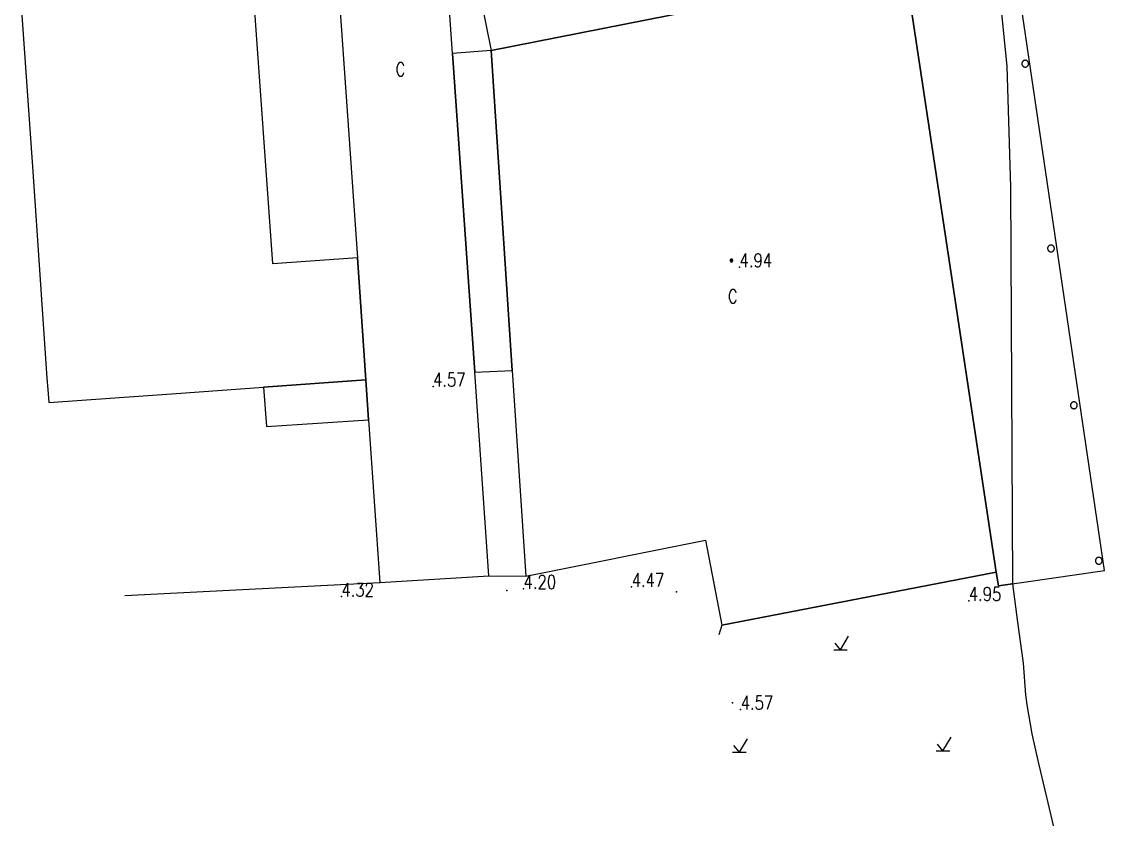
# Model space of a CAD drawing. Extents: x 500064 to 501389, y 2542464 to 2545400.
# Drawn here: x 500798.7 to 500878.5, y 2542543.5 to 2542602.3 of the extents above; entities that cross this region are included whole.
import ezdxf

# ---------------------------------------------------------------- set-up
doc = ezdxf.new("R2010")
doc.units = 0
doc.header["$LTSCALE"] = 0.5
doc.linetypes.add('CENTER', pattern=[50.8, 31.75, -6.35, 6.35, -6.35])
doc.layers.add('地形图', color=8, linetype='CONTINUOUS')
doc.styles.add('HZ', font='romans.shx', dxfattribs={"width": 0.8, "bigfont": 'hztxt.shx'})

msp = doc.modelspace()

# ---------------------------------------------------------------- linework, layer by layer
at = {"layer": '地形图'}
for points in [[(500857.995, 2542619.117), (500859.31, 2542610.618), (500859.467, 2542609.607), (500863.225, 2542610.458), (500870.574, 2542561.727), (500870.728, 2542560.707), (500878.535, 2542561.858), (500869.544, 2542622.874), (500861.587, 2542621.698), (500861.866, 2542619.721)], [(500821.292, 2542616.327), (500823.482, 2542584.888), (500824.108, 2542575.907), (500824.314, 2542572.949), (500825.149, 2542560.957), (500833.176, 2542561.457), (500832.131, 2542576.466), (500830.494, 2542599.957), (500829.309, 2542616.97)], [(500859.467, 2542609.607), (500857.106, 2542609.072), (500857.902, 2542605.05), (500833.336, 2542600.185), (500834.894, 2542576.599), (500835.896, 2542561.437), (500849.135, 2542564.081), (500850.354, 2542557.831), (500870.574, 2542561.727), (500863.225, 2542610.458)], [(500857.106, 2542609.072), (500832.54, 2542604.207), (500833.336, 2542600.185), (500857.902, 2542605.05)], [(500799.554, 2542591.257), (500799.565, 2542591.258), (500800.602, 2542576.015), (500800.66, 2542575.178), (500800.732, 2542574.225), (500810.12, 2542574.9), (500816.566, 2542575.364), (500824.108, 2542575.907), (500823.482, 2542584.888), (500817.262, 2542584.463), (500815.82, 2542604.472), (500798.74, 2542603.113)], [(500830.494, 2542599.957), (500832.131, 2542576.466), (500834.894, 2542576.599), (500833.336, 2542600.185)], [(500824.108, 2542575.907), (500816.566, 2542575.364), (500816.79, 2542572.457), (500824.314, 2542572.949)]]:
    msp.add_lwpolyline(points, close=True, dxfattribs=at)
for points in [[(500869.334, 2542618.911), (500871.343, 2542599.023), (500871.624, 2542590.111), (500871.754, 2542560.858), (500872.14, 2542558.052), (500872.552, 2542555.03), (500872.724, 2542552.683), (500872.812, 2542551.958), (500873.196, 2542549.814), (500873.677, 2542547.63), (500874.27, 2542545.154), (500874.781, 2542542.956)], [(500872.704, 2542598.953), (500872.719, 2542598.953), (500872.735, 2542598.955), (500872.751, 2542598.957), (500872.766, 2542598.961), (500872.781, 2542598.965), (500872.796, 2542598.97), (500872.81, 2542598.976), (500872.824, 2542598.984), (500872.838, 2542598.992), (500872.851, 2542599), (500872.863, 2542599.01), (500872.875, 2542599.02), (500872.886, 2542599.032), (500872.896, 2542599.043), (500872.906, 2542599.056), (500872.915, 2542599.069), (500872.923, 2542599.082), (500872.93, 2542599.096), (500872.936, 2542599.111), (500872.941, 2542599.125), (500872.946, 2542599.141), (500872.949, 2542599.156), (500872.952, 2542599.171), (500872.953, 2542599.187), (500872.954, 2542599.203), (500872.953, 2542599.218), (500872.952, 2542599.234), (500872.949, 2542599.249), (500872.946, 2542599.265), (500872.941, 2542599.28), (500872.936, 2542599.295), (500872.93, 2542599.309), (500872.923, 2542599.323), (500872.915, 2542599.337), (500872.906, 2542599.35), (500872.896, 2542599.362), (500872.886, 2542599.374), (500872.875, 2542599.385), (500872.863, 2542599.395), (500872.851, 2542599.405), (500872.838, 2542599.414), (500872.824, 2542599.422), (500872.81, 2542599.429), (500872.796, 2542599.435), (500872.781, 2542599.44), (500872.766, 2542599.445), (500872.751, 2542599.448), (500872.735, 2542599.451), (500872.719, 2542599.452), (500872.704, 2542599.453), (500872.688, 2542599.452), (500872.672, 2542599.451), (500872.657, 2542599.448), (500872.641, 2542599.445), (500872.626, 2542599.44), (500872.612, 2542599.435), (500872.597, 2542599.429), (500872.583, 2542599.422), (500872.57, 2542599.414), (500872.557, 2542599.405), (500872.544, 2542599.395), (500872.532, 2542599.385), (500872.521, 2542599.374), (500872.511, 2542599.362), (500872.501, 2542599.35), (500872.493, 2542599.337), (500872.485, 2542599.323), (500872.477, 2542599.309), (500872.471, 2542599.295), (500872.466, 2542599.28), (500872.461, 2542599.265), (500872.458, 2542599.249), (500872.456, 2542599.234), (500872.454, 2542599.218), (500872.454, 2542599.203), (500872.454, 2542599.187), (500872.456, 2542599.171), (500872.458, 2542599.156), (500872.461, 2542599.141), (500872.466, 2542599.125), (500872.471, 2542599.111), (500872.477, 2542599.096), (500872.485, 2542599.082), (500872.493, 2542599.069), (500872.501, 2542599.056), (500872.511, 2542599.043), (500872.521, 2542599.032), (500872.532, 2542599.02), (500872.544, 2542599.01), (500872.557, 2542599), (500872.57, 2542598.992), (500872.583, 2542598.984), (500872.597, 2542598.976), (500872.612, 2542598.97), (500872.626, 2542598.965), (500872.641, 2542598.961), (500872.657, 2542598.957), (500872.672, 2542598.955), (500872.688, 2542598.953), (500872.704, 2542598.953)], [(500874.603, 2542585.334), (500874.619, 2542585.334), (500874.634, 2542585.336), (500874.65, 2542585.338), (500874.665, 2542585.342), (500874.68, 2542585.346), (500874.695, 2542585.352), (500874.709, 2542585.358), (500874.723, 2542585.365), (500874.737, 2542585.373), (500874.75, 2542585.382), (500874.762, 2542585.391), (500874.774, 2542585.402), (500874.785, 2542585.413), (500874.796, 2542585.425), (500874.805, 2542585.437), (500874.814, 2542585.45), (500874.822, 2542585.464), (500874.829, 2542585.478), (500874.835, 2542585.492), (500874.841, 2542585.507), (500874.845, 2542585.522), (500874.849, 2542585.537), (500874.851, 2542585.553), (500874.852, 2542585.568), (500874.853, 2542585.584), (500874.852, 2542585.6), (500874.851, 2542585.615), (500874.849, 2542585.631), (500874.845, 2542585.646), (500874.841, 2542585.661), (500874.835, 2542585.676), (500874.829, 2542585.69), (500874.822, 2542585.704), (500874.814, 2542585.718), (500874.805, 2542585.731), (500874.796, 2542585.743), (500874.785, 2542585.755), (500874.774, 2542585.766), (500874.762, 2542585.777), (500874.75, 2542585.786), (500874.737, 2542585.795), (500874.723, 2542585.803), (500874.709, 2542585.81), (500874.695, 2542585.816), (500874.68, 2542585.822), (500874.665, 2542585.826), (500874.65, 2542585.83), (500874.634, 2542585.832), (500874.619, 2542585.833), (500874.603, 2542585.834), (500874.587, 2542585.833), (500874.572, 2542585.832), (500874.556, 2542585.83), (500874.541, 2542585.826), (500874.526, 2542585.822), (500874.511, 2542585.816), (500874.496, 2542585.81), (500874.483, 2542585.803), (500874.469, 2542585.795), (500874.456, 2542585.786), (500874.444, 2542585.777), (500874.432, 2542585.766), (500874.421, 2542585.755), (500874.41, 2542585.743), (500874.401, 2542585.731), (500874.392, 2542585.718), (500874.384, 2542585.704), (500874.377, 2542585.69), (500874.371, 2542585.676), (500874.365, 2542585.661), (500874.361, 2542585.646), (500874.357, 2542585.631), (500874.355, 2542585.615), (500874.353, 2542585.6), (500874.353, 2542585.584), (500874.353, 2542585.568), (500874.355, 2542585.553), (500874.357, 2542585.537), (500874.361, 2542585.522), (500874.365, 2542585.507), (500874.371, 2542585.492), (500874.377, 2542585.478), (500874.384, 2542585.464), (500874.392, 2542585.45), (500874.401, 2542585.437), (500874.41, 2542585.425), (500874.421, 2542585.413), (500874.432, 2542585.402), (500874.444, 2542585.391), (500874.456, 2542585.382), (500874.469, 2542585.373), (500874.483, 2542585.365), (500874.496, 2542585.358), (500874.511, 2542585.352), (500874.526, 2542585.346), (500874.541, 2542585.342), (500874.556, 2542585.338), (500874.572, 2542585.336), (500874.587, 2542585.334), (500874.603, 2542585.334)], [(500851.052, 2542584.601), (500851.063, 2542584.602), (500851.073, 2542584.603), (500851.083, 2542584.606), (500851.093, 2542584.61), (500851.102, 2542584.615), (500851.111, 2542584.62), (500851.119, 2542584.627), (500851.127, 2542584.634), (500851.133, 2542584.642), (500851.136, 2542584.647), (500851.139, 2542584.651), (500851.144, 2542584.661), (500851.147, 2542584.67), (500851.15, 2542584.68), (500851.152, 2542584.691), (500851.152, 2542584.701), (500851.152, 2542584.712), (500851.15, 2542584.722), (500851.147, 2542584.732), (500851.144, 2542584.742), (500851.14, 2542584.748), (500851.139, 2542584.751), (500851.133, 2542584.76), (500851.127, 2542584.768), (500851.119, 2542584.776), (500851.111, 2542584.782), (500851.102, 2542584.788), (500851.101, 2542584.789), (500851.093, 2542584.793), (500851.083, 2542584.796), (500851.073, 2542584.799), (500851.063, 2542584.801), (500851.052, 2542584.801), (500851.042, 2542584.801), (500851.032, 2542584.799), (500851.021, 2542584.796), (500851.012, 2542584.793), (500851.002, 2542584.788), (500850.994, 2542584.782), (500850.985, 2542584.776), (500850.978, 2542584.768), (500850.971, 2542584.76), (500850.968, 2542584.755), (500850.966, 2542584.751), (500850.961, 2542584.742), (500850.957, 2542584.732), (500850.955, 2542584.722), (500850.953, 2542584.712), (500850.952, 2542584.701), (500850.953, 2542584.691), (500850.955, 2542584.68), (500850.957, 2542584.67), (500850.961, 2542584.661), (500850.964, 2542584.654), (500850.966, 2542584.651), (500850.971, 2542584.642), (500850.978, 2542584.634), (500850.985, 2542584.627), (500850.994, 2542584.62), (500851.002, 2542584.615), (500851.004, 2542584.614), (500851.012, 2542584.61), (500851.021, 2542584.606), (500851.032, 2542584.603), (500851.042, 2542584.602), (500851.052, 2542584.601)], [(500851.004, 2542584.614), (500851.136, 2542584.647), (500851.139, 2542584.651), (500850.966, 2542584.651), (500850.964, 2542584.654), (500851.152, 2542584.701), (500850.952, 2542584.701), (500851.14, 2542584.748), (500851.139, 2542584.751), (500850.966, 2542584.751), (500850.968, 2542584.755), (500851.101, 2542584.789)], [(500876.291, 2542573.773), (500876.307, 2542573.773), (500876.323, 2542573.775), (500876.338, 2542573.777), (500876.353, 2542573.78), (500876.369, 2542573.785), (500876.383, 2542573.79), (500876.398, 2542573.796), (500876.412, 2542573.804), (500876.425, 2542573.812), (500876.438, 2542573.82), (500876.451, 2542573.83), (500876.462, 2542573.84), (500876.474, 2542573.851), (500876.484, 2542573.863), (500876.494, 2542573.876), (500876.502, 2542573.889), (500876.51, 2542573.902), (500876.517, 2542573.916), (500876.524, 2542573.931), (500876.529, 2542573.945), (500876.533, 2542573.96), (500876.537, 2542573.976), (500876.539, 2542573.991), (500876.541, 2542574.007), (500876.541, 2542574.023), (500876.541, 2542574.038), (500876.539, 2542574.054), (500876.537, 2542574.069), (500876.533, 2542574.085), (500876.529, 2542574.1), (500876.524, 2542574.115), (500876.517, 2542574.129), (500876.51, 2542574.143), (500876.502, 2542574.157), (500876.494, 2542574.17), (500876.484, 2542574.182), (500876.474, 2542574.194), (500876.462, 2542574.205), (500876.451, 2542574.215), (500876.438, 2542574.225), (500876.425, 2542574.234), (500876.412, 2542574.242), (500876.398, 2542574.249), (500876.383, 2542574.255), (500876.369, 2542574.26), (500876.353, 2542574.265), (500876.338, 2542574.268), (500876.323, 2542574.271), (500876.307, 2542574.272), (500876.291, 2542574.273), (500876.276, 2542574.272), (500876.26, 2542574.271), (500876.244, 2542574.268), (500876.229, 2542574.265), (500876.214, 2542574.26), (500876.199, 2542574.255), (500876.185, 2542574.249), (500876.171, 2542574.242), (500876.157, 2542574.234), (500876.144, 2542574.225), (500876.132, 2542574.215), (500876.12, 2542574.205), (500876.109, 2542574.194), (500876.099, 2542574.182), (500876.089, 2542574.17), (500876.08, 2542574.157), (500876.072, 2542574.143), (500876.065, 2542574.129), (500876.059, 2542574.115), (500876.054, 2542574.1), (500876.049, 2542574.085), (500876.046, 2542574.069), (500876.043, 2542574.054), (500876.042, 2542574.038), (500876.041, 2542574.023), (500876.042, 2542574.007), (500876.043, 2542573.991), (500876.046, 2542573.976), (500876.049, 2542573.96), (500876.054, 2542573.945), (500876.059, 2542573.931), (500876.065, 2542573.916), (500876.072, 2542573.902), (500876.08, 2542573.889), (500876.089, 2542573.876), (500876.099, 2542573.863), (500876.109, 2542573.851), (500876.12, 2542573.84), (500876.132, 2542573.83), (500876.144, 2542573.82), (500876.157, 2542573.812), (500876.171, 2542573.804), (500876.185, 2542573.796), (500876.199, 2542573.79), (500876.214, 2542573.785), (500876.229, 2542573.78), (500876.244, 2542573.777), (500876.26, 2542573.775), (500876.276, 2542573.773), (500876.291, 2542573.773)], [(500878.123, 2542562.315), (500878.139, 2542562.315), (500878.155, 2542562.317), (500878.17, 2542562.319), (500878.186, 2542562.323), (500878.201, 2542562.327), (500878.215, 2542562.332), (500878.23, 2542562.339), (500878.244, 2542562.346), (500878.257, 2542562.354), (500878.27, 2542562.363), (500878.283, 2542562.372), (500878.295, 2542562.383), (500878.306, 2542562.394), (500878.316, 2542562.406), (500878.326, 2542562.418), (500878.335, 2542562.431), (500878.343, 2542562.445), (500878.35, 2542562.459), (500878.356, 2542562.473), (500878.361, 2542562.488), (500878.366, 2542562.503), (500878.369, 2542562.518), (500878.371, 2542562.534), (500878.373, 2542562.549), (500878.373, 2542562.565), (500878.373, 2542562.581), (500878.371, 2542562.596), (500878.369, 2542562.612), (500878.366, 2542562.627), (500878.361, 2542562.642), (500878.356, 2542562.657), (500878.35, 2542562.671), (500878.343, 2542562.685), (500878.335, 2542562.699), (500878.326, 2542562.712), (500878.316, 2542562.724), (500878.306, 2542562.736), (500878.295, 2542562.747), (500878.283, 2542562.758), (500878.27, 2542562.767), (500878.257, 2542562.776), (500878.244, 2542562.784), (500878.23, 2542562.791), (500878.215, 2542562.797), (500878.201, 2542562.803), (500878.186, 2542562.807), (500878.17, 2542562.811), (500878.155, 2542562.813), (500878.139, 2542562.814), (500878.123, 2542562.815), (500878.108, 2542562.814), (500878.092, 2542562.813), (500878.077, 2542562.811), (500878.061, 2542562.807), (500878.046, 2542562.803), (500878.031, 2542562.797), (500878.017, 2542562.791), (500878.003, 2542562.784), (500877.99, 2542562.776), (500877.977, 2542562.767), (500877.964, 2542562.758), (500877.952, 2542562.747), (500877.941, 2542562.736), (500877.931, 2542562.724), (500877.921, 2542562.712), (500877.912, 2542562.699), (500877.904, 2542562.685), (500877.897, 2542562.671), (500877.891, 2542562.657), (500877.886, 2542562.642), (500877.881, 2542562.627), (500877.878, 2542562.612), (500877.875, 2542562.596), (500877.874, 2542562.581), (500877.873, 2542562.565), (500877.874, 2542562.549), (500877.875, 2542562.534), (500877.878, 2542562.518), (500877.881, 2542562.503), (500877.886, 2542562.488), (500877.891, 2542562.473), (500877.897, 2542562.459), (500877.904, 2542562.445), (500877.912, 2542562.431), (500877.921, 2542562.418), (500877.931, 2542562.406), (500877.941, 2542562.394), (500877.952, 2542562.383), (500877.964, 2542562.372), (500877.977, 2542562.363), (500877.99, 2542562.354), (500878.003, 2542562.346), (500878.017, 2542562.339), (500878.031, 2542562.332), (500878.046, 2542562.327), (500878.061, 2542562.323), (500878.077, 2542562.319), (500878.092, 2542562.317), (500878.108, 2542562.315), (500878.123, 2542562.315)], [(500833.176, 2542561.457), (500835.896, 2542561.437)], [(500871.754, 2542560.858), (500870.728, 2542560.707), (500870.574, 2542561.727), (500850.354, 2542557.831), (500850.118, 2542557.12)], [(500806.334, 2542560.007), (500825.149, 2542560.957)], [(500871.754, 2542560.858), (500872.14, 2542558.052), (500872.552, 2542555.03), (500872.724, 2542552.683), (500872.812, 2542551.958), (500873.196, 2542549.814), (500873.677, 2542547.63), (500874.27, 2542545.154), (500874.781, 2542542.956)], [(500859.087, 2542556.004), (500858.687, 2542556.504)], [(500859.087, 2542556.004), (500859.687, 2542557.004)], [(500858.587, 2542556.004), (500859.087, 2542556.004), (500859.587, 2542556.004)], [(500851.638, 2542548.452), (500852.239, 2542549.452)], [(500866.638, 2542548.555), (500867.238, 2542549.555)], [(500851.638, 2542548.452), (500851.238, 2542548.952)], [(500866.138, 2542548.555), (500866.638, 2542548.555), (500867.138, 2542548.555)], [(500866.638, 2542548.555), (500866.238, 2542549.055)], [(500851.138, 2542548.452), (500851.638, 2542548.452), (500852.138, 2542548.452)]]:
    msp.add_lwpolyline(points, dxfattribs=at)
at = {"layer": '地形图', "linetype": 'CENTER'}
for p in [(500851.652, 2542584.205, 4.94), (500829.057, 2542575.418, 4.57), (500835.732, 2542560.502, 4.2), (500843.697, 2542560.642, 4.47), (500822.301, 2542559.927, 4.32), (500868.545, 2542559.614, 4.95), (500851.73, 2542551.601, 4.57)]:
    msp.add_point(p, dxfattribs=at)
at = {"layer": '地形图', "ltscale": 10}
for p in [(500832.131, 2542576.466), (500825.149, 2542560.957), (500871.753, 2542560.858), (500834.491, 2542560.367), (500847.008, 2542560.275), (500851.13, 2542552.097)]:
    msp.add_point(p, dxfattribs=at)

# ---------------------------------------------------------------- texts
at = {"layer": '地形图', "ltscale": 10, "style": 'HZ', "width": 0.8}
for s, p in [('C', (500826.295, 2542598.291)), ('4.94', (500851.652, 2542584.205)), ('C', (500850.789, 2542581.549)), ('4.57', (500829.057, 2542575.418)), ('4.20', (500835.732, 2542560.502)), ('4.47', (500843.697, 2542560.642)), ('4.32', (500822.301, 2542559.927)), ('4.95', (500868.545, 2542559.614)), ('4.57', (500851.73, 2542551.601))]:
    msp.add_text(s, height=1, dxfattribs=at).set_placement(p)

doc.saveas('drawing.dxf')
